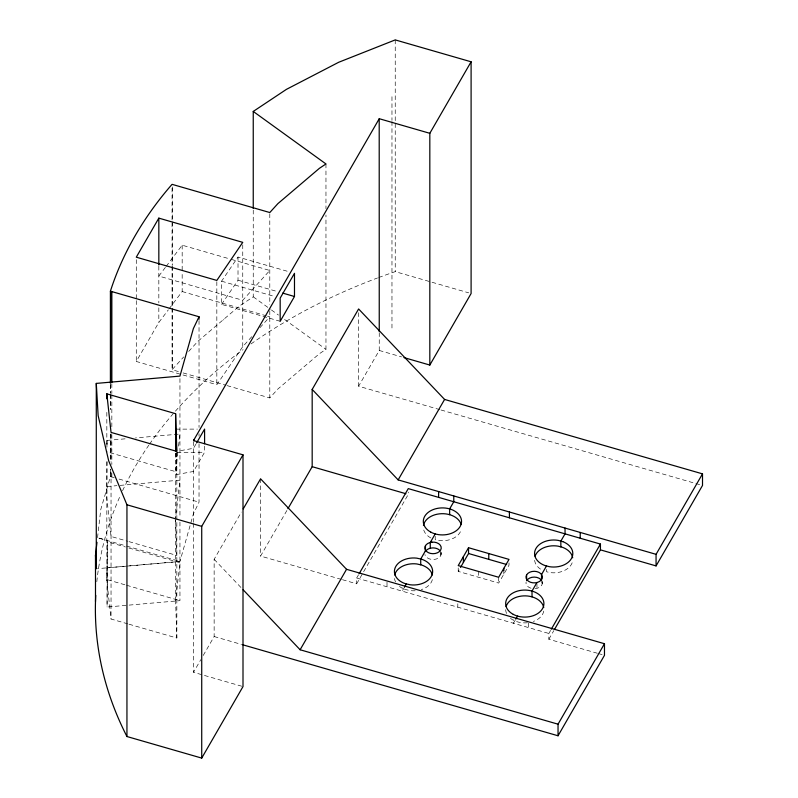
<?xml version="1.0" encoding="UTF-8"?>
<svg xmlns="http://www.w3.org/2000/svg" width="798" height="798" viewBox="0 0 798 798"><rect width="100%" height="100%" fill="white"/><g stroke="black" fill="none" stroke-linecap="round" stroke-linejoin="round"><path stroke-width="0.6" stroke-dasharray="3.99 2.99" d="M106.922 447.229L107.062 440.406L125.595 438.79M107.062 461.593L106.832 497.902L111.042 536.456L127.79 541.293M127.79 623.856L111.042 619.029L106.832 580.475L107.63 541.852L125.416 546.979M179.949 522.042L179.949 600.655L107.062 607.029L107.63 540.595L97.655 537.742L125.416 545.732M97.516 537.702L100.767 509.533L110.403 476.576L110.403 469.104M177.844 452.227L175.6 471.628L106.832 451.788M178.543 446.162L179.949 434.032L135.48 437.922M128.987 541.633L176.837 555.448L175.6 517.752L179.949 480.147L118.184 485.553M128.987 624.206L176.837 638.011L175.6 600.315L179.949 562.72L126.593 547.328M199.031 443.668L199.031 502.151L193.365 513.982L179.949 561.493L97.476 568.675M251.769 336.696L242.752 346.631L216.827 384.716L136.288 361.474L158.832 322.412L168.318 309.873M195.969 444.017L193.505 448.286L179.001 450.95M204.587 446.162L204.587 452.267L193.505 471.458L176.587 474.571L175.859 452.316M203.221 655.467L214.143 636.535L214.143 559.288L241.385 512.087M241.824 686.24L193.505 672.295L200.787 659.677M341.245 579.358L260.577 556.076L287.31 509.762M439.808 409.643L358.611 386.212L379.25 350.462L379.25 333.015M342.432 579.697L356.666 583.807L356.666 578.011L358.531 574.779M356.666 583.807L408.267 494.401L408.267 492.087M404.566 587.019L402.182 591.148L402.182 587.667M509.004 562.869L509.004 565.193L498.68 583.069L458.222 571.398L459.947 568.415M515.209 620.186L513.443 623.248L513.443 619.777M597.373 653.263L548.844 639.258L548.844 633.462L550.71 630.24M548.844 639.258L553.822 630.639M280.178 321.285L221.565 304.367L221.565 281.195L238.013 257.036L288.597 271.629M221.565 304.367L238.013 280.208L238.013 257.036M165.395 267.38L158.832 276.068L242.752 300.287L269.794 270.472L230.722 259.2M166.124 266.422L182.173 245.195L229.535 258.861M169.046 308.906L182.173 291.539L182.173 272.028M178.383 371.559L172.059 369.733L183.69 356.935M188.667 351.459L197.804 341.404L239.22 306.163L253.245 296.836L253.245 209.744M259.958 327.659L269.794 316.826L267.43 316.138M227.051 385.604L269.794 397.933L277.913 388.995L319.34 353.753L325.963 349.344L325.963 214.971M107.062 486.521L116.947 485.663M175.859 429.144L197.405 429.105M177.056 452.316L204.587 452.267M378.711 277.524A529.832 374.641 0 0 1 395.239 271.639L468.725 292.846M238.013 280.208L276.836 291.41M221.565 281.195L274.193 296.377M182.173 291.539L266.243 315.799M379.25 350.462L401.594 356.906M223.29 319.719L223.929 319.908M441.005 409.992L702.509 485.453M183.131 372.925L225.864 385.254M110.403 476.576L114.224 477.673M119.002 479.059L199.031 502.151M356.666 578.011L548.844 633.462M598.56 653.602L602.111 654.629M126.593 546.071L179.949 561.463L107.062 567.837L107.062 607.029M107.63 579.787L125.416 584.924M126.593 585.263L179.949 600.655M214.143 636.535L241.604 644.465M253.245 296.836L270.412 309.235M271.42 309.963L278.492 315.07M284.547 319.449L325.963 349.344M214.143 559.288L241.385 587.956M546.52 569.403L546.52 571.727L549.243 572.465A19.122 13.516 0 0 0 572.774 560.116M542.311 581.293L542.311 583.607M541.772 579.278L541.772 585.074M536.954 583.667L536.954 588.306M528.615 622.999L528.615 627.627M503.837 570.65L503.837 574.131M498.68 577.273L498.68 583.069M478.451 571.438L478.451 577.233M458.222 567.917L458.222 571.398M457.813 603.727L457.813 607.198M441.164 552.106L441.164 554.42M440.626 551.248L440.626 555.887M435.209 536.246L435.209 539.727A19.122 13.516 0 0 0 461.394 528.904M395.239 39.9L395.239 271.639M391.968 96.688L391.968 120.358M391.968 121.605L391.968 328.427M387.01 582.131L387.01 586.769M358.611 312.706L358.611 386.212M325.963 163.959L325.963 208.747M269.794 213.774L269.794 304.627M269.794 310.731L269.794 397.933M260.577 478.83L260.577 556.076M242.752 244.816L242.752 346.631M216.827 281.674L216.827 384.716M199.031 320.487L199.031 427.489M199.031 433.713L199.031 436.207M193.505 441.663L193.505 522.291M193.505 523.528L193.505 672.295M182.173 245.195L182.173 270.811M179.949 378.561L179.949 517.114M176.837 452.636L176.837 638.011M176.587 452.616L176.587 474.571M175.6 453.144L175.6 517.752M175.6 520.216L175.6 600.315M172.448 186.941L172.448 265.245M172.448 266.482L172.448 307.17M172.448 308.397L172.448 369.843M172.059 188.069L172.059 265.136M172.059 266.372L172.059 307.06M172.059 308.287L172.059 369.733M158.832 266.203L158.832 302.901M158.832 307.779L158.832 322.412M136.288 259.669L136.288 299.4M136.288 300.637L136.288 361.474M111.84 383.668L111.84 393.623M111.84 394.87L111.84 428.466M111.84 434.681L111.84 464.546M111.84 473.254L111.84 476.985M111.042 433.643L111.042 462.132M111.042 472.047L111.042 619.029M110.603 384.556L110.603 393.264M110.603 394.511L110.603 409.444M110.603 434.321L110.603 460.456M110.603 469.164L110.603 476.625M110.403 384.496L110.403 393.205M110.403 394.451L110.403 409.384M110.403 434.272L110.403 460.396M107.062 440.406L107.062 446.641M106.832 412.337L106.832 446.86M106.832 461.753L106.832 580.475M96.807 581.752A529.832 374.641 0 0 1 120.478 495.229M122.543 490.75A529.832 374.641 0 0 1 148.857 445.134M149.555 444.127A529.832 374.641 0 0 1 243.101 349.624M250.991 343.938A529.832 374.641 0 0 1 377.534 277.963M441.154 552.914A8.189 5.795 0 0 1 436.217 559.039A8.189 5.795 0 0 1 426.561 557.253L425.484 555.947A8.189 5.795 0 0 1 424.925 554.48M542.301 582.101A8.189 5.795 0 0 1 537.363 588.226L535.298 588.625A8.189 5.795 0 0 1 533.154 588.635M531.089 588.246A8.189 5.795 0 0 1 526.052 582.161M543.757 611.069A19.122 13.516 0 0 1 533.333 621.472M527.388 622.769A19.122 13.516 0 0 1 510.481 618.34M506.59 613.512A19.122 13.516 0 0 1 505.693 608.854M540.545 569.134A19.122 13.516 0 0 1 534.58 559.687M432.366 579.597A19.122 13.516 0 0 1 421.254 589.642M415.229 590.739A19.122 13.516 0 0 1 410.242 590.59L405.474 589.532A19.122 13.516 0 0 1 399.459 586.42M395.579 581.912A19.122 13.516 0 0 1 394.491 578.47M430.87 537.972A19.122 13.516 0 0 1 423.489 529.044"/><path stroke-width="1.2" d="M95.491 601.552L95.491 555.179L96.977 542.341M110.403 383.259L110.403 291.18C122.962 251.869 144.947 215.35 172.059 184.338L269.794 212.537L277.913 203.61L319.34 168.368L325.963 163.959L253.245 111.441L286.422 89.366L338.691 62.274L395.239 39.9L471.099 61.795L471.099 293.534L429.823 365.055L403.948 357.584M110.403 291.18L199.031 316.756L193.365 328.586L179.949 376.097L96.279 383.409L96.279 568.775L95.491 555.179M158.832 218.133L136.288 257.185L216.827 280.427L242.752 242.353L158.832 218.133L158.832 264.976M196.587 442.95L204.587 429.095L204.587 443.728M294.482 296.497L280.178 321.285L280.178 298.103L294.482 273.325L294.482 296.497L282.711 293.105M95.74 595.368A529.832 374.641 0 0 0 126.942 736.524L201.724 758.1L201.724 526.361L243.001 454.84L193.505 440.556L379.25 118.712L429.823 133.306L429.823 365.055M429.823 133.306L471.099 61.795M243.24 508.875L260.577 478.83L346.551 569.303L604.475 643.727L604.475 655.318L558.041 735.776L242.801 644.804M287.928 508.685L312.178 466.68L312.178 389.434L358.611 308.966L444.586 399.439L702.509 473.862L702.509 485.453L656.066 565.912L600.435 549.862L600.435 544.066L408.267 488.615L359.16 573.702M201.724 758.1L243.001 686.579L243.001 454.84M558.041 735.776L558.041 724.185L300.118 649.762L346.551 569.303M656.066 565.912L656.066 554.331L398.152 479.897L444.586 399.439M404.566 587.019L406.352 583.927M425.693 550.401L420.726 559.029L420.726 564.814M435.209 533.932L430.272 542.49L430.272 548.276M468.546 547.717L458.222 565.602L498.68 577.273L509.004 559.398L468.546 547.717L468.546 553.513L460.516 567.418M515.797 619.168L517.573 616.096M536.954 582.51L532.017 591.069L532.017 596.864M546.52 565.932L541.523 574.59L541.523 579.228M551.328 629.163L600.435 544.066M554.44 629.562L600.435 549.862M558.041 724.185L604.475 643.727M656.066 554.331L702.509 473.862M379.2 118.812L379.25 331.769M106.832 393.853L175.6 413.693L176.837 451.399L111.042 432.406L106.832 393.853L106.832 398.781M312.178 466.68L405.893 493.723M468.546 553.513L506.62 564.505M96.279 383.409L98.144 415.598L108.678 460.815L126.942 504.785L201.724 526.361M312.178 389.434L398.152 479.897M243.091 589.742L300.118 649.762M541.523 580.385L540.655 579.338A8.189 5.795 0 0 0 526.6 580.695L526.6 574.899A8.189 5.795 0 0 1 540.655 573.543L541.732 574.849A8.189 5.795 0 0 1 537.363 582.43L535.298 582.829A8.189 5.795 0 0 1 526.6 574.899M194.034 439.648L194.094 440.725M176.587 451.399L175.859 429.144L175.859 451.099M580.216 532.436L580.216 538.231M565.044 528.057L565.044 533.852L560.854 541.104L560.854 546.899M509.413 512.007L509.413 517.802M503.837 568.336L503.837 570.65M488.775 553.563L488.775 559.348M463.379 556.665L463.379 562.45M453.783 495.947L453.783 501.743L449.653 508.895L449.653 514.69M438.611 491.578L438.611 497.363M425.454 545.712L425.454 551.508M253.245 111.441L253.245 208.497M199.031 316.756L199.031 319.24M175.6 413.693L175.6 450.68M126.942 504.785L126.942 736.524M111.84 291.599L111.84 382.422M110.603 291.24L110.603 382.072M426.511 550.191A8.189 5.795 0 0 1 429.863 548.356L431.927 547.957A8.189 5.795 0 0 1 439.508 550.151M506.112 606.52A19.122 13.516 0 0 1 525.523 595.867A19.122 13.516 0 0 1 543.737 607.537M535.089 556.176A19.122 13.516 0 0 1 558.131 546.161L562.79 547.428A19.122 13.516 0 0 1 572.685 557.772M394.701 574.939A19.122 13.516 0 0 1 416.835 563.957L421.593 565.014A19.122 13.516 0 0 1 432.356 574.909M423.459 525.513A19.122 13.516 0 0 1 441.494 513.703A19.122 13.516 0 0 1 461.074 524.216M431.927 542.161L429.863 542.56A8.189 5.795 0 0 0 425.484 550.151L426.561 551.458A8.189 5.795 0 0 0 440.626 550.091A8.189 5.795 0 0 0 431.927 542.161M421.593 559.218L416.835 558.161A19.122 13.516 0 0 0 395.299 567.428A19.122 13.516 0 0 0 405.474 583.737L410.242 584.794A19.122 13.516 0 0 0 431.778 575.528A19.122 13.516 0 0 0 421.593 559.218M562.79 541.633L558.131 540.366A19.122 13.516 0 0 0 535.827 548.695A19.122 13.516 0 0 0 544.585 565.403L549.243 566.67A19.122 13.516 0 0 0 571.548 558.351A19.122 13.516 0 0 0 562.79 541.633M430.87 532.176A19.122 13.516 0 0 0 461.394 523.109A19.122 13.516 0 0 0 435.02 508.954A19.122 13.516 0 0 0 430.87 532.176M513.234 614.35A19.122 13.516 0 0 0 543.757 605.273A19.122 13.516 0 0 0 517.383 591.119A19.122 13.516 0 0 0 513.234 614.35"/></g></svg>
